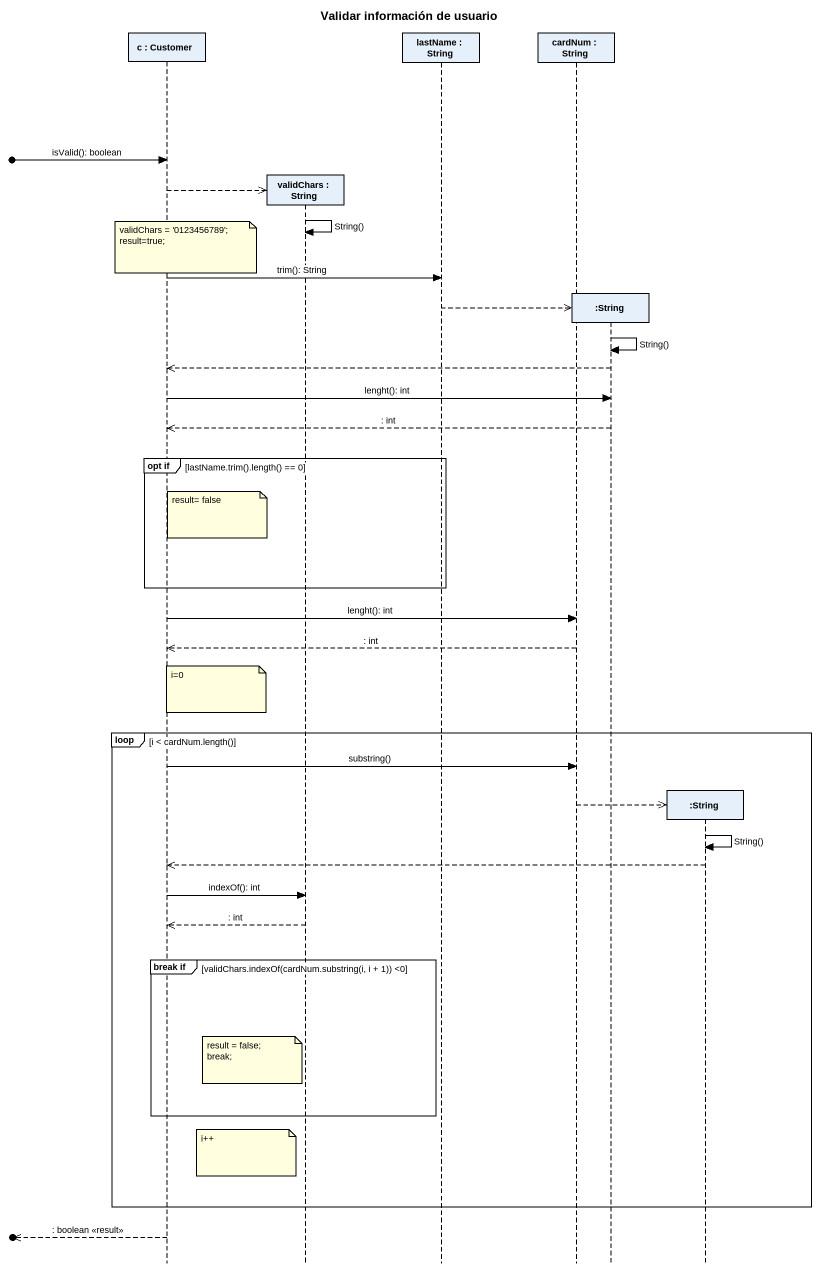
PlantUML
@startuml
title Validar información de usuario
hide footbox
participant "c : Customer" as c
participant "validChars : String" as validChars
participant "lastName : String" as lastName
participant "cardNum : String" as cardNum
participant ":String" as String
participant ":String" as String_2

[o-> c : isValid(): boolean
c -->> validChars **
validChars -> validChars : String()
note over c
  validChars = '0123456789';
  result=true;
end note
c -> lastName : trim(): String
lastName -->> String **
String -> String : String()
String -->> c
c -> String : lenght(): int
String -->> c : : int
group opt if [lastName.trim().length() == 0]
  note right of c : result= false
end
c -> cardNum : lenght(): int
cardNum -->> c : : int
note over c : i=0
loop i < cardNum.length()
  c -> cardNum : substring()
  cardNum -->> String_2 **
  String_2 -> String_2 : String()
  String_2 -->> c
  c -> validChars : indexOf(): int
  validChars -->> c : : int
  group break if [validChars.indexOf(cardNum.substring(i, i + 1)) <0]
    note left of validChars
      result = false;
      break;
    end note
  end
  note left of validChars : i++
end
[o<<-- c : : boolean <<result>>
@enduml
